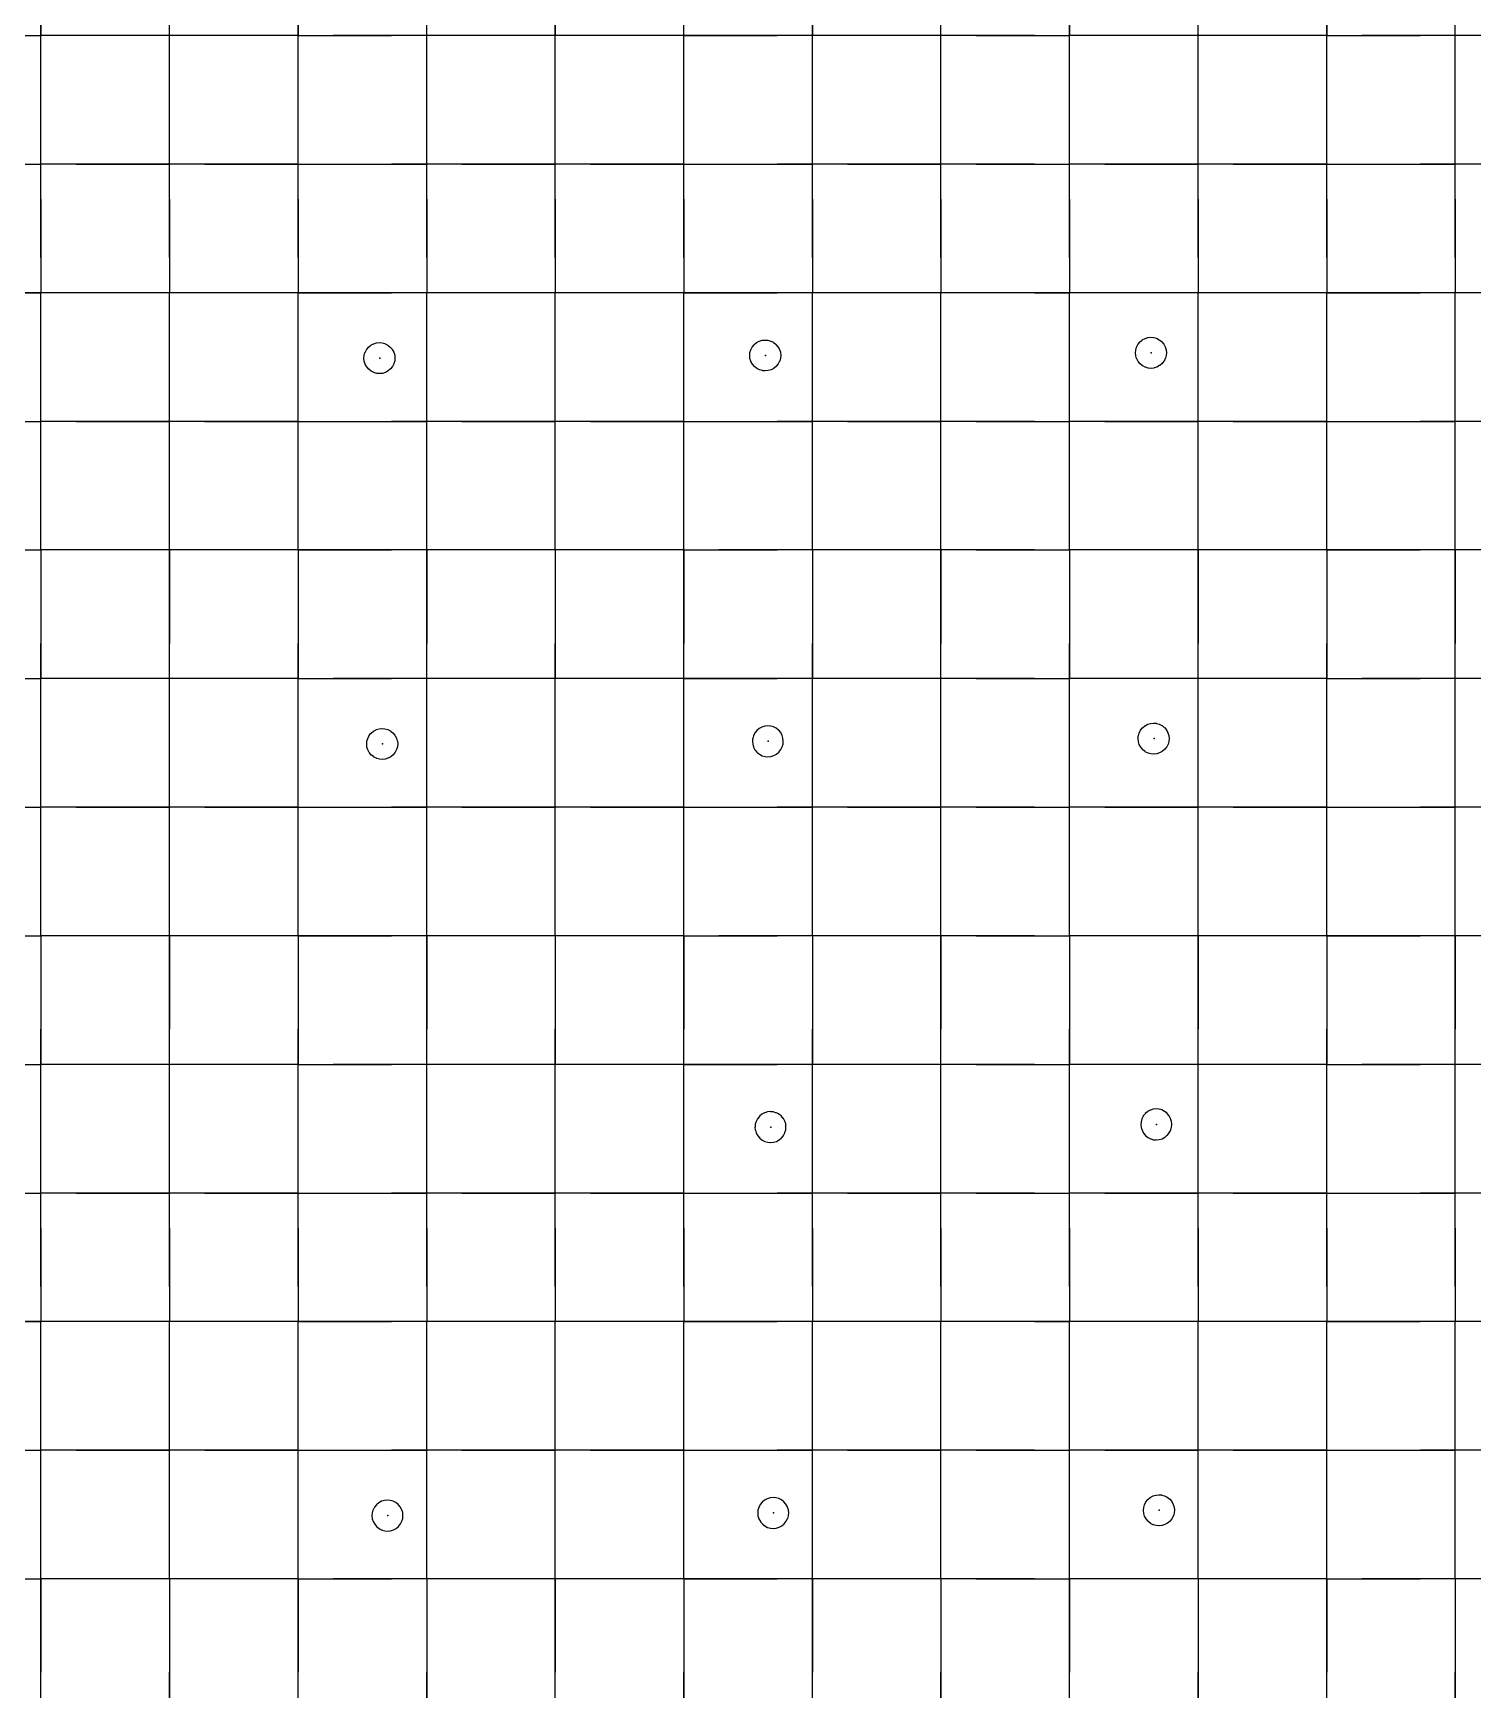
# Model space of a CAD drawing. Header units: metres. Extents: x 0 to 438, y -24 to 612.
# Drawn here: x 98.4 to 199.2, y 262.2 to 378.2 of the extents above; entities that cross this region are included whole.
import ezdxf

# ---------------------------------------------------------------- set-up
doc = ezdxf.new("R2010")
doc.units = ezdxf.units.M
doc.layers.add('LAYER_01_CUT', color=7, linetype='Continuous')
doc.layers.add('LAYER_04_GRID', color=7, linetype='Continuous')

msp = doc.modelspace()

# ---------------------------------------------------------------- linework, layer by layer
at = {"layer": 'LAYER_01_CUT'}
for points in [[(110.46, 378), (108, 378), (108, 384.54), (108, 387), (108, 393.54)], [(128.46, 378), (126, 378), (126, 384.54), (126, 387), (126, 393.54)], [(146.46, 378), (144, 378), (144, 384.54), (144, 387), (144, 393.54)], [(164.46, 378), (162, 378), (162, 384.54), (162, 387), (162, 393.54)], [(182.46, 378), (180, 378), (180, 384.54), (180, 387), (180, 393.54)], [(200.46, 378), (198, 378), (198, 384.54), (198, 387), (198, 393.54)], [(99, 384.54), (99, 378), (99, 380.46)], [(117, 384.54), (117, 378), (117, 380.46)], [(135, 384.54), (135, 378), (135, 380.46)], [(153, 384.54), (153, 378), (153, 380.46)], [(171, 384.54), (171, 378), (171, 380.46)], [(189, 384.54), (189, 378), (189, 380.46)], [(108, 378), (108, 380.46)], [(126, 378), (126, 380.46)], [(144, 378), (144, 380.46)], [(162, 378), (162, 380.46)], [(180, 378), (180, 380.46)], [(198, 378), (198, 380.46)], [(92.46, 378), (99, 378)], [(96.54, 378), (99, 378)], [(101.46, 378), (99, 378)], [(105.54, 378), (99, 378)], [(99, 375.54), (99, 378)], [(99, 371.46), (99, 378)], [(108, 378), (101.46, 378)], [(108, 378), (105.54, 378)], [(114.54, 378), (108, 378)], [(108, 375.54), (108, 378)], [(108, 371.46), (108, 378)], [(117, 378), (110.46, 378)], [(117, 378), (114.54, 378)], [(117, 375.54), (117, 378)], [(117, 371.46), (117, 378)], [(117, 378), (119.46, 378)], [(117, 378), (123.54, 378)], [(126, 378), (119.46, 378)], [(126, 378), (123.54, 378)], [(132.54, 378), (126, 378)], [(126, 375.54), (126, 378)], [(126, 371.46), (126, 378)], [(135, 378), (128.46, 378)], [(135, 378), (132.54, 378)], [(137.46, 378), (135, 378)], [(141.54, 378), (135, 378)], [(135, 375.54), (135, 378)], [(135, 371.46), (135, 378)], [(144, 378), (137.46, 378)], [(144, 378), (141.54, 378)], [(144, 375.54), (144, 378)], [(144, 371.46), (144, 378)], [(144, 378), (150.54, 378)], [(153, 378), (146.46, 378)], [(153, 378), (150.54, 378)], [(155.46, 378), (153, 378)], [(159.54, 378), (153, 378)], [(153, 375.54), (153, 378)], [(153, 371.46), (153, 378)], [(162, 378), (155.46, 378)], [(162, 378), (159.54, 378)], [(168.54, 378), (162, 378)], [(162, 375.54), (162, 378)], [(162, 371.46), (162, 378)], [(164.46, 378), (171, 378)], [(168.54, 378), (171, 378)], [(173.46, 378), (171, 378)], [(177.54, 378), (171, 378)], [(171, 375.54), (171, 378)], [(171, 371.46), (171, 378)], [(180, 378), (173.46, 378)], [(180, 378), (177.54, 378)], [(186.54, 378), (180, 378)], [(180, 375.54), (180, 378)], [(180, 371.46), (180, 378)], [(189, 378), (182.46, 378)], [(189, 378), (186.54, 378)], [(189, 375.54), (189, 378)], [(189, 371.46), (189, 378)], [(189, 378), (191.46, 378)], [(189, 378), (195.54, 378)], [(198, 378), (191.46, 378)], [(198, 378), (195.54, 378)], [(204.54, 378), (198, 378)], [(198, 375.54), (198, 378)], [(198, 371.46), (198, 378)], [(92.46, 369), (99, 369), (99, 375.54)], [(101.46, 369), (108, 369), (108, 375.54)], [(110.46, 369), (117, 369), (117, 375.54)], [(119.46, 369), (126, 369), (126, 375.54)], [(128.46, 369), (135, 369), (135, 375.54)], [(137.46, 369), (144, 369), (144, 375.54)], [(146.46, 369), (153, 369), (153, 375.54)], [(155.46, 369), (162, 369), (162, 375.54)], [(164.46, 369), (171, 369), (171, 375.54)], [(173.46, 369), (180, 369), (180, 375.54)], [(182.46, 369), (189, 369), (189, 375.54)], [(191.46, 369), (198, 369), (198, 375.54)], [(99, 369), (99, 371.46)], [(108, 369), (108, 371.46)], [(117, 369), (117, 371.46)], [(126, 369), (126, 371.46)], [(135, 369), (135, 371.46)], [(144, 369), (144, 371.46)], [(153, 369), (153, 371.46)], [(162, 369), (162, 371.46)], [(171, 369), (171, 371.46)], [(180, 369), (180, 371.46)], [(189, 369), (189, 371.46)], [(198, 369), (198, 371.46)], [(96.54, 369), (99, 369)], [(101.46, 369), (99, 369)], [(105.54, 369), (99, 369)], [(99, 366.54), (99, 369)], [(99, 362.46), (99, 369)], [(108, 369), (105.54, 369)], [(110.46, 369), (108, 369)], [(114.54, 369), (108, 369)], [(108, 366.54), (108, 369)], [(108, 362.46), (108, 369)], [(117, 369), (114.54, 369)], [(117, 366.54), (117, 369)], [(117, 362.46), (117, 369)], [(117, 369), (119.46, 369)], [(117, 369), (123.54, 369)], [(126, 369), (123.54, 369)], [(128.46, 369), (126, 369)], [(132.54, 369), (126, 369)], [(126, 366.54), (126, 369)], [(126, 362.46), (126, 369)], [(135, 369), (132.54, 369)], [(137.46, 369), (135, 369)], [(141.54, 369), (135, 369)], [(135, 366.54), (135, 369)], [(135, 362.46), (135, 369)], [(144, 369), (141.54, 369)], [(144, 366.54), (144, 369)], [(144, 362.46), (144, 369)], [(144, 369), (146.46, 369)], [(144, 369), (150.54, 369)], [(153, 369), (150.54, 369)], [(155.46, 369), (153, 369)], [(159.54, 369), (153, 369)], [(153, 366.54), (153, 369)], [(153, 362.46), (153, 369)], [(162, 369), (159.54, 369)], [(164.46, 369), (162, 369)], [(168.54, 369), (162, 369)], [(162, 366.54), (162, 369)], [(162, 362.46), (162, 369)], [(168.54, 369), (171, 369)], [(173.46, 369), (171, 369)], [(177.54, 369), (171, 369)], [(171, 366.54), (171, 369)], [(171, 362.46), (171, 369)], [(180, 369), (177.54, 369)], [(182.46, 369), (180, 369)], [(186.54, 369), (180, 369)], [(180, 366.54), (180, 369)], [(180, 362.46), (180, 369)], [(189, 369), (186.54, 369)], [(189, 366.54), (189, 369)], [(189, 362.46), (189, 369)], [(189, 369), (191.46, 369)], [(189, 369), (195.54, 369)], [(198, 369), (195.54, 369)], [(200.46, 369), (198, 369)], [(204.54, 369), (198, 369)], [(198, 366.54), (198, 369)], [(198, 362.46), (198, 369)], [(99, 366.54), (99, 360)], [(108, 366.54), (108, 360)], [(117, 366.54), (117, 360)], [(126, 366.54), (126, 360)], [(135, 366.54), (135, 360)], [(144, 366.54), (144, 360)], [(153, 366.54), (153, 360)], [(162, 366.54), (162, 360)], [(171, 366.54), (171, 360)], [(180, 366.54), (180, 360)], [(189, 366.54), (189, 360)], [(198, 366.54), (198, 360)], [(99, 362.46), (99, 360)], [(108, 362.46), (108, 360)], [(117, 362.46), (117, 360)], [(126, 362.46), (126, 360)], [(135, 362.46), (135, 360)], [(144, 362.46), (144, 360)], [(153, 362.46), (153, 360)], [(162, 362.46), (162, 360)], [(171, 362.46), (171, 360)], [(180, 362.46), (180, 360)], [(189, 362.46), (189, 360)], [(198, 362.46), (198, 360)], [(200.46, 360), (198, 360), (191.46, 360), (189, 360), (182.46, 360), (180, 360), (173.46, 360), (171, 360), (164.46, 360), (162, 360), (155.46, 360), (153, 360), (146.46, 360), (144, 360), (137.46, 360), (135, 360), (128.46, 360), (126, 360), (119.46, 360), (117, 360), (110.46, 360), (108, 360), (101.46, 360), (99, 360), (92.46, 360)], [(96.54, 360), (99, 360)], [(105.54, 360), (99, 360)], [(99, 357.54), (99, 360)], [(99, 353.46), (99, 360)], [(108, 360), (105.54, 360)], [(114.54, 360), (108, 360)], [(108, 357.54), (108, 360)], [(108, 353.46), (108, 360)], [(117, 360), (114.54, 360)], [(117, 357.54), (117, 360)], [(117, 353.46), (117, 360)], [(117, 360), (123.54, 360)], [(126, 360), (123.54, 360)], [(132.54, 360), (126, 360)], [(126, 357.54), (126, 360)], [(126, 353.46), (126, 360)], [(135, 360), (132.54, 360)], [(141.54, 360), (135, 360)], [(135, 357.54), (135, 360)], [(135, 353.46), (135, 360)], [(144, 360), (141.54, 360)], [(144, 357.54), (144, 360)], [(144, 353.46), (144, 360)], [(144, 360), (150.54, 360)], [(153, 360), (150.54, 360)], [(159.54, 360), (153, 360)], [(153, 357.54), (153, 360)], [(153, 353.46), (153, 360)], [(162, 360), (159.54, 360)], [(168.54, 360), (162, 360)], [(162, 357.54), (162, 360)], [(162, 353.46), (162, 360)], [(168.54, 360), (171, 360)], [(177.54, 360), (171, 360)], [(171, 357.54), (171, 360)], [(171, 353.46), (171, 360)], [(180, 360), (177.54, 360)], [(186.54, 360), (180, 360)], [(180, 357.54), (180, 360)], [(180, 353.46), (180, 360)], [(189, 360), (186.54, 360)], [(189, 357.54), (189, 360)], [(189, 353.46), (189, 360)], [(189, 360), (195.54, 360)], [(198, 360), (195.54, 360)], [(204.54, 360), (198, 360)], [(198, 357.54), (198, 360)], [(198, 353.46), (198, 360)], [(92.46, 351), (99, 351), (99, 357.54)], [(101.46, 351), (108, 351), (108, 357.54)], [(110.46, 351), (117, 351), (117, 357.54)], [(119.46, 351), (126, 351), (126, 357.54)], [(128.46, 351), (135, 351), (135, 357.54)], [(137.46, 351), (144, 351), (144, 357.54)], [(146.46, 351), (153, 351), (153, 357.54)], [(155.46, 351), (162, 351), (162, 357.54)], [(164.46, 351), (171, 351), (171, 357.54)], [(173.46, 351), (180, 351), (180, 357.54)], [(182.46, 351), (189, 351), (189, 357.54)], [(191.46, 351), (198, 351), (198, 357.54)], [(123.08, 356.44), (123.09, 356.43), (123.28, 356.34), (123.28, 356.33), (123.45, 356.2), (123.45, 356.2), (123.59, 356.04), (123.59, 356.03), (123.69, 355.84), (123.7, 355.83), (123.76, 355.64), (123.76, 355.63), (123.78, 355.43), (123.78, 355.42), (123.76, 355.24), (123.76, 355.23), (123.71, 355.04), (123.7, 355.03), (123.61, 354.84), (123.61, 354.84), (123.47, 354.67), (123.47, 354.67), (123.31, 354.53), (123.3, 354.53), (123.11, 354.43), (123.11, 354.42), (122.91, 354.36), (122.9, 354.36), (122.7, 354.34), (122.7, 354.34), (122.51, 354.36), (122.5, 354.36), (122.31, 354.41), (122.3, 354.42), (122.12, 354.51), (122.11, 354.51), (121.94, 354.65), (121.94, 354.65), (121.8, 354.81), (121.8, 354.82), (121.7, 355.01), (121.69, 355.01), (121.63, 355.21), (121.63, 355.22), (121.61, 355.42), (121.61, 355.42), (121.63, 355.61), (121.63, 355.62), (121.68, 355.81), (121.69, 355.82), (121.78, 356), (121.79, 356.01), (121.92, 356.18), (121.92, 356.18), (122.08, 356.32), (122.09, 356.32), (122.28, 356.42), (122.29, 356.43), (122.48, 356.49), (122.49, 356.49), (122.69, 356.51), (122.7, 356.51), (122.88, 356.49), (122.89, 356.49), (123.08, 356.44)], [(149.89, 356.68), (150.08, 356.62), (150.09, 356.62), (150.27, 356.53), (150.28, 356.52), (150.45, 356.39), (150.45, 356.38), (150.59, 356.22), (150.59, 356.21), (150.69, 356.03), (150.7, 356.02), (150.76, 355.83), (150.76, 355.82), (150.78, 355.62), (150.78, 355.61), (150.76, 355.42), (150.76, 355.42), (150.71, 355.22), (150.7, 355.22), (150.61, 355.03), (150.61, 355.02), (150.47, 354.86), (150.47, 354.85), (150.31, 354.72), (150.3, 354.71), (150.11, 354.61), (150.11, 354.61), (149.91, 354.55), (149.9, 354.55), (149.7, 354.53), (149.7, 354.53), (149.51, 354.54), (149.5, 354.55), (149.31, 354.6), (149.3, 354.6), (149.12, 354.7), (149.11, 354.7), (148.94, 354.83), (148.94, 354.84), (148.8, 355), (148.8, 355.01), (148.7, 355.19), (148.69, 355.2), (148.63, 355.4), (148.63, 355.4), (148.61, 355.6), (148.61, 355.61), (148.63, 355.8), (148.63, 355.81), (148.68, 356), (148.69, 356.01), (148.78, 356.19), (148.79, 356.2), (148.92, 356.36), (148.92, 356.37), (149.08, 356.51), (149.09, 356.51), (149.28, 356.61), (149.29, 356.61), (149.48, 356.67), (149.49, 356.67), (149.69, 356.69), (149.7, 356.69), (149.88, 356.68), (149.89, 356.68)], [(175.7, 355.38), (175.69, 355.39), (175.63, 355.58), (175.63, 355.59), (175.61, 355.79), (175.61, 355.8), (175.63, 355.98), (175.63, 355.99), (175.68, 356.18), (175.69, 356.19), (175.78, 356.38), (175.78, 356.38), (175.92, 356.55), (175.92, 356.56), (176.08, 356.69), (176.09, 356.7), (176.28, 356.8), (176.28, 356.8), (176.48, 356.86), (176.49, 356.86), (176.69, 356.88), (176.69, 356.88), (176.88, 356.86), (176.89, 356.86), (177.08, 356.81), (177.09, 356.81), (177.27, 356.71), (177.28, 356.71), (177.45, 356.58), (177.45, 356.57), (177.59, 356.41), (177.59, 356.4), (177.69, 356.22), (177.7, 356.21), (177.76, 356.01), (177.76, 356), (177.78, 355.8), (177.78, 355.8), (177.76, 355.61), (177.76, 355.6), (177.71, 355.41), (177.7, 355.4), (177.61, 355.22), (177.6, 355.21), (177.47, 355.04), (177.47, 355.04), (177.31, 354.9), (177.3, 354.9), (177.11, 354.8), (177.11, 354.8), (176.91, 354.74), (176.9, 354.73), (176.7, 354.71), (176.69, 354.71), (176.51, 354.73), (176.5, 354.73), (176.31, 354.79), (176.3, 354.79), (176.12, 354.88), (176.11, 354.89), (175.94, 355.02), (175.94, 355.02), (175.8, 355.19), (175.8, 355.19), (175.7, 355.38)], [(99, 351), (99, 353.46)], [(108, 351), (108, 353.46)], [(117, 351), (117, 353.46)], [(126, 351), (126, 353.46)], [(135, 351), (135, 353.46)], [(144, 351), (144, 353.46)], [(153, 351), (153, 353.46)], [(162, 351), (162, 353.46)], [(171, 351), (171, 353.46)], [(180, 351), (180, 353.46)], [(189, 351), (189, 353.46)], [(198, 351), (198, 353.46)], [(96.54, 351), (99, 351)], [(101.46, 351), (99, 351)], [(105.54, 351), (99, 351)], [(99, 348.54), (99, 351)], [(99, 344.46), (99, 351)], [(108, 351), (105.54, 351)], [(110.46, 351), (108, 351)], [(114.54, 351), (108, 351)], [(108, 348.54), (108, 351)], [(108, 344.46), (108, 351)], [(117, 351), (114.54, 351)], [(117, 348.54), (117, 351)], [(117, 344.46), (117, 351)], [(117, 351), (119.46, 351)], [(117, 351), (123.54, 351)], [(126, 351), (123.54, 351)], [(128.46, 351), (126, 351)], [(132.54, 351), (126, 351)], [(126, 348.54), (126, 351)], [(126, 344.46), (126, 351)], [(135, 351), (132.54, 351)], [(137.46, 351), (135, 351)], [(141.54, 351), (135, 351)], [(135, 348.54), (135, 351)], [(135, 344.46), (135, 351)], [(144, 351), (141.54, 351)], [(144, 348.54), (144, 351)], [(144, 344.46), (144, 351)], [(144, 351), (146.46, 351)], [(144, 351), (150.54, 351)], [(153, 351), (150.54, 351)], [(155.46, 351), (153, 351)], [(159.54, 351), (153, 351)], [(153, 348.54), (153, 351)], [(153, 344.46), (153, 351)], [(162, 351), (159.54, 351)], [(164.46, 351), (162, 351)], [(168.54, 351), (162, 351)], [(162, 348.54), (162, 351)], [(162, 344.46), (162, 351)], [(168.54, 351), (171, 351)], [(173.46, 351), (171, 351)], [(177.54, 351), (171, 351)], [(171, 348.54), (171, 351)], [(171, 344.46), (171, 351)], [(180, 351), (177.54, 351)], [(182.46, 351), (180, 351)], [(186.54, 351), (180, 351)], [(180, 348.54), (180, 351)], [(180, 344.46), (180, 351)], [(189, 351), (186.54, 351)], [(189, 348.54), (189, 351)], [(189, 344.46), (189, 351)], [(189, 351), (191.46, 351)], [(189, 351), (195.54, 351)], [(198, 351), (195.54, 351)], [(200.46, 351), (198, 351)], [(204.54, 351), (198, 351)], [(198, 348.54), (198, 351)], [(198, 344.46), (198, 351)], [(101.46, 342), (99, 342), (99, 348.54)], [(110.46, 333), (108, 333), (108, 339.54), (108, 342), (108, 348.54)], [(119.46, 342), (117, 342), (117, 348.54)], [(128.46, 333), (126, 333), (126, 339.54), (126, 342), (126, 348.54)], [(137.46, 342), (135, 342), (135, 348.54)], [(146.46, 333), (144, 333), (144, 339.54), (144, 342), (144, 348.54)], [(155.46, 342), (153, 342), (153, 348.54)], [(164.46, 333), (162, 333), (162, 339.54), (162, 342), (162, 348.54)], [(173.46, 342), (171, 342), (171, 348.54)], [(182.46, 333), (180, 333), (180, 339.54), (180, 342), (180, 348.54)], [(191.46, 342), (189, 342), (189, 348.54)], [(200.46, 333), (198, 333), (198, 339.54), (198, 342), (198, 348.54)], [(99, 342), (99, 344.46)], [(108, 342), (108, 344.46)], [(117, 342), (117, 344.46)], [(126, 342), (126, 344.46)], [(135, 342), (135, 344.46)], [(144, 342), (144, 344.46)], [(153, 342), (153, 344.46)], [(162, 342), (162, 344.46)], [(171, 342), (171, 344.46)], [(180, 342), (180, 344.46)], [(189, 342), (189, 344.46)], [(198, 342), (198, 344.46)], [(92.46, 342), (99, 342)], [(96.54, 342), (99, 342)], [(105.54, 342), (99, 342)], [(99, 342), (99, 339.54)], [(99, 342), (99, 335.46)], [(108, 342), (101.46, 342)], [(108, 342), (105.54, 342)], [(110.46, 342), (108, 342)], [(114.54, 342), (108, 342)], [(108, 342), (108, 335.46)], [(117, 342), (110.46, 342)], [(117, 342), (114.54, 342)], [(117, 342), (117, 339.54)], [(117, 342), (117, 335.46)], [(117, 342), (123.54, 342)], [(126, 342), (119.46, 342)], [(126, 342), (123.54, 342)], [(128.46, 342), (126, 342)], [(132.54, 342), (126, 342)], [(126, 342), (126, 335.46)], [(135, 342), (128.46, 342)], [(135, 342), (132.54, 342)], [(141.54, 342), (135, 342)], [(135, 342), (135, 339.54)], [(135, 342), (135, 335.46)], [(144, 342), (137.46, 342)], [(144, 342), (141.54, 342)], [(144, 342), (144, 335.46)], [(144, 342), (146.46, 342)], [(144, 342), (150.54, 342)], [(153, 342), (146.46, 342)], [(153, 342), (150.54, 342)], [(159.54, 342), (153, 342)], [(153, 342), (153, 339.54)], [(153, 342), (153, 335.46)], [(162, 342), (155.46, 342)], [(162, 342), (159.54, 342)], [(164.46, 342), (162, 342)], [(168.54, 342), (162, 342)], [(162, 342), (162, 335.46)], [(164.46, 342), (171, 342)], [(168.54, 342), (171, 342)], [(177.54, 342), (171, 342)], [(171, 342), (171, 339.54)], [(171, 342), (171, 335.46)], [(180, 342), (173.46, 342)], [(180, 342), (177.54, 342)], [(182.46, 342), (180, 342)], [(186.54, 342), (180, 342)], [(180, 342), (180, 335.46)], [(189, 342), (182.46, 342)], [(189, 342), (186.54, 342)], [(189, 342), (189, 339.54)], [(189, 342), (189, 335.46)], [(189, 342), (195.54, 342)], [(198, 342), (191.46, 342)], [(198, 342), (195.54, 342)], [(200.46, 342), (198, 342)], [(204.54, 342), (198, 342)], [(198, 342), (198, 335.46)], [(99, 339.54), (99, 333), (99, 335.46)], [(117, 339.54), (117, 333), (117, 335.46)], [(135, 339.54), (135, 333), (135, 335.46)], [(153, 339.54), (153, 333), (153, 335.46)], [(171, 339.54), (171, 333), (171, 335.46)], [(189, 339.54), (189, 333), (189, 335.46)], [(108, 333), (108, 335.46)], [(126, 333), (126, 335.46)], [(144, 333), (144, 335.46)], [(162, 333), (162, 335.46)], [(180, 333), (180, 335.46)], [(198, 333), (198, 335.46)], [(92.46, 333), (99, 333)], [(96.54, 333), (99, 333)], [(101.46, 333), (99, 333)], [(105.54, 333), (99, 333)], [(99, 330.54), (99, 333)], [(99, 326.46), (99, 333)], [(108, 333), (101.46, 333)], [(108, 333), (105.54, 333)], [(114.54, 333), (108, 333)], [(108, 330.54), (108, 333)], [(108, 326.46), (108, 333)], [(117, 333), (110.46, 333)], [(117, 333), (114.54, 333)], [(117, 330.54), (117, 333)], [(117, 326.46), (117, 333)], [(117, 333), (119.46, 333)], [(117, 333), (123.54, 333)], [(126, 333), (119.46, 333)], [(126, 333), (123.54, 333)], [(132.54, 333), (126, 333)], [(126, 330.54), (126, 333)], [(126, 326.46), (126, 333)], [(135, 333), (128.46, 333)], [(135, 333), (132.54, 333)], [(137.46, 333), (135, 333)], [(141.54, 333), (135, 333)], [(135, 330.54), (135, 333)], [(135, 326.46), (135, 333)], [(144, 333), (137.46, 333)], [(144, 333), (141.54, 333)], [(144, 330.54), (144, 333)], [(144, 326.46), (144, 333)], [(144, 333), (150.54, 333)], [(153, 333), (146.46, 333)], [(153, 333), (150.54, 333)], [(155.46, 333), (153, 333)], [(159.54, 333), (153, 333)], [(153, 330.54), (153, 333)], [(153, 326.46), (153, 333)], [(162, 333), (155.46, 333)], [(162, 333), (159.54, 333)], [(168.54, 333), (162, 333)], [(162, 330.54), (162, 333)], [(162, 326.46), (162, 333)], [(164.46, 333), (171, 333)], [(168.54, 333), (171, 333)], [(173.46, 333), (171, 333)], [(177.54, 333), (171, 333)], [(171, 330.54), (171, 333)], [(171, 326.46), (171, 333)], [(180, 333), (173.46, 333)], [(180, 333), (177.54, 333)], [(186.54, 333), (180, 333)], [(180, 330.54), (180, 333)], [(180, 326.46), (180, 333)], [(189, 333), (182.46, 333)], [(189, 333), (186.54, 333)], [(189, 330.54), (189, 333)], [(189, 326.46), (189, 333)], [(189, 333), (191.46, 333)], [(189, 333), (195.54, 333)], [(198, 333), (191.46, 333)], [(198, 333), (195.54, 333)], [(204.54, 333), (198, 333)], [(198, 330.54), (198, 333)], [(198, 326.46), (198, 333)], [(92.46, 324), (99, 324), (99, 330.54)], [(101.46, 324), (108, 324), (108, 330.54)], [(110.46, 324), (117, 324), (117, 330.54)], [(119.46, 324), (126, 324), (126, 330.54)], [(128.46, 324), (135, 324), (135, 330.54)], [(137.46, 324), (144, 324), (144, 330.54)], [(146.46, 324), (153, 324), (153, 330.54)], [(155.46, 324), (162, 324), (162, 330.54)], [(164.46, 324), (171, 324), (171, 330.54)], [(173.46, 324), (180, 324), (180, 330.54)], [(182.46, 324), (189, 324), (189, 330.54)], [(191.46, 324), (198, 324), (198, 330.54)], [(122.87, 329.51), (122.88, 329.51), (123.07, 329.49), (123.08, 329.49), (123.27, 329.44), (123.28, 329.43), (123.46, 329.34), (123.47, 329.33), (123.64, 329.2), (123.64, 329.2), (123.78, 329.04), (123.78, 329.03), (123.88, 328.84), (123.88, 328.84), (123.94, 328.64), (123.95, 328.63), (123.97, 328.43), (123.97, 328.42), (123.95, 328.24), (123.95, 328.23), (123.89, 328.04), (123.89, 328.03), (123.8, 327.85), (123.79, 327.84), (123.66, 327.67), (123.66, 327.67), (123.49, 327.53), (123.49, 327.53), (123.3, 327.43), (123.29, 327.42), (123.1, 327.36), (123.09, 327.36), (122.89, 327.34), (122.88, 327.34), (122.7, 327.36), (122.69, 327.36), (122.5, 327.41), (122.49, 327.42), (122.3, 327.51), (122.3, 327.52), (122.13, 327.65), (122.12, 327.65), (121.99, 327.81), (121.98, 327.82), (121.88, 328.01), (121.88, 328.01), (121.82, 328.21), (121.82, 328.22), (121.8, 328.42), (121.8, 328.43), (121.82, 328.61), (121.82, 328.62), (121.87, 328.81), (121.87, 328.82), (121.97, 329), (121.97, 329.01), (122.1, 329.18), (122.11, 329.18), (122.27, 329.32), (122.28, 329.32), (122.46, 329.42), (122.47, 329.43), (122.67, 329.49), (122.68, 329.49), (122.87, 329.51)], [(148.97, 329.2), (148.97, 329.19), (148.87, 329.01), (148.87, 329), (148.82, 328.81), (148.81, 328.8), (148.8, 328.61), (148.8, 328.6), (148.82, 328.41), (148.82, 328.4), (148.88, 328.2), (148.88, 328.19), (148.98, 328.01), (148.99, 328), (149.12, 327.84), (149.13, 327.83), (149.29, 327.7), (149.3, 327.7), (149.49, 327.6), (149.49, 327.6), (149.69, 327.55), (149.69, 327.54), (149.88, 327.53), (149.89, 327.53), (150.09, 327.55), (150.1, 327.55), (150.29, 327.61), (150.3, 327.61), (150.48, 327.71), (150.49, 327.72), (150.65, 327.85), (150.66, 327.86), (150.79, 328.03), (150.8, 328.03), (150.89, 328.22), (150.89, 328.22), (150.95, 328.42), (150.95, 328.42), (150.96, 328.61), (150.96, 328.62), (150.94, 328.82), (150.94, 328.83), (150.88, 329.02), (150.88, 329.03), (150.78, 329.21), (150.78, 329.22), (150.64, 329.38), (150.63, 329.39), (150.47, 329.52), (150.46, 329.53), (150.28, 329.62), (150.27, 329.62), (150.08, 329.68), (150.07, 329.68), (149.88, 329.69), (149.87, 329.69), (149.68, 329.67), (149.67, 329.67), (149.47, 329.61), (149.46, 329.61), (149.28, 329.51), (149.27, 329.51), (149.11, 329.37), (149.1, 329.36), (148.97, 329.2)], [(176.13, 328.02), (176.12, 328.03), (175.99, 328.19), (175.98, 328.19), (175.88, 328.38), (175.88, 328.39), (175.82, 328.58), (175.82, 328.59), (175.8, 328.79), (175.8, 328.8), (175.81, 328.99), (175.82, 328.99), (175.87, 329.18), (175.87, 329.19), (175.97, 329.38), (175.97, 329.38), (176.1, 329.55), (176.11, 329.56), (176.27, 329.69), (176.28, 329.7), (176.46, 329.8), (176.47, 329.8), (176.67, 329.86), (176.67, 329.86), (176.87, 329.88), (176.88, 329.88), (177.07, 329.87), (177.08, 329.86), (177.27, 329.81), (177.28, 329.81), (177.46, 329.71), (177.47, 329.71), (177.63, 329.58), (177.64, 329.57), (177.78, 329.41), (177.78, 329.4), (177.88, 329.22), (177.88, 329.21), (177.94, 329.01), (177.94, 329), (177.96, 328.81), (177.96, 328.8), (177.95, 328.61), (177.95, 328.6), (177.89, 328.41), (177.89, 328.4), (177.8, 328.22), (177.79, 328.21), (177.66, 328.05), (177.65, 328.04), (177.49, 327.9), (177.48, 327.9), (177.3, 327.8), (177.29, 327.8), (177.1, 327.74), (177.09, 327.74), (176.89, 327.71), (176.88, 327.72), (176.69, 327.73), (176.69, 327.73), (176.49, 327.79), (176.49, 327.79), (176.3, 327.88), (176.29, 327.89), (176.13, 328.02)], [(99, 324), (99, 326.46)], [(108, 324), (108, 326.46)], [(117, 324), (117, 326.46)], [(126, 324), (126, 326.46)], [(135, 324), (135, 326.46)], [(144, 324), (144, 326.46)], [(153, 324), (153, 326.46)], [(162, 324), (162, 326.46)], [(171, 324), (171, 326.46)], [(180, 324), (180, 326.46)], [(189, 324), (189, 326.46)], [(198, 324), (198, 326.46)], [(96.54, 324), (99, 324)], [(101.46, 324), (99, 324)], [(105.54, 324), (99, 324)], [(99, 321.54), (99, 324)], [(99, 317.46), (99, 324)], [(108, 324), (105.54, 324)], [(110.46, 324), (108, 324)], [(114.54, 324), (108, 324)], [(108, 321.54), (108, 324)], [(108, 317.46), (108, 324)], [(117, 324), (114.54, 324)], [(117, 321.54), (117, 324)], [(117, 317.46), (117, 324)], [(117, 324), (119.46, 324)], [(117, 324), (123.54, 324)], [(126, 324), (123.54, 324)], [(128.46, 324), (126, 324)], [(132.54, 324), (126, 324)], [(126, 321.54), (126, 324)], [(126, 317.46), (126, 324)], [(135, 324), (132.54, 324)], [(137.46, 324), (135, 324)], [(141.54, 324), (135, 324)], [(135, 321.54), (135, 324)], [(135, 317.46), (135, 324)], [(144, 324), (141.54, 324)], [(144, 321.54), (144, 324)], [(144, 317.46), (144, 324)], [(144, 324), (146.46, 324)], [(144, 324), (150.54, 324)], [(153, 324), (150.54, 324)], [(155.46, 324), (153, 324)], [(159.54, 324), (153, 324)], [(153, 321.54), (153, 324)], [(153, 317.46), (153, 324)], [(162, 324), (159.54, 324)], [(164.46, 324), (162, 324)], [(168.54, 324), (162, 324)], [(162, 321.54), (162, 324)], [(162, 317.46), (162, 324)], [(168.54, 324), (171, 324)], [(173.46, 324), (171, 324)], [(177.54, 324), (171, 324)], [(171, 321.54), (171, 324)], [(171, 317.46), (171, 324)], [(180, 324), (177.54, 324)], [(182.46, 324), (180, 324)], [(186.54, 324), (180, 324)], [(180, 321.54), (180, 324)], [(180, 317.46), (180, 324)], [(189, 324), (186.54, 324)], [(189, 321.54), (189, 324)], [(189, 317.46), (189, 324)], [(189, 324), (191.46, 324)], [(189, 324), (195.54, 324)], [(198, 324), (195.54, 324)], [(200.46, 324), (198, 324)], [(204.54, 324), (198, 324)], [(198, 321.54), (198, 324)], [(198, 317.46), (198, 324)], [(101.46, 315), (99, 315), (99, 321.54)], [(110.46, 306), (108, 306), (108, 312.54), (108, 315), (108, 321.54)], [(119.46, 315), (117, 315), (117, 321.54)], [(128.46, 306), (126, 306), (126, 312.54), (126, 315), (126, 321.54)], [(137.46, 315), (135, 315), (135, 321.54)], [(146.46, 306), (144, 306), (144, 312.54), (144, 315), (144, 321.54)], [(155.46, 315), (153, 315), (153, 321.54)], [(164.46, 306), (162, 306), (162, 312.54), (162, 315), (162, 321.54)], [(173.46, 315), (171, 315), (171, 321.54)], [(182.46, 306), (180, 306), (180, 312.54), (180, 315), (180, 321.54)], [(191.46, 315), (189, 315), (189, 321.54)], [(200.46, 306), (198, 306), (198, 312.54), (198, 315), (198, 321.54)], [(99, 315), (99, 317.46)], [(108, 315), (108, 317.46)], [(117, 315), (117, 317.46)], [(126, 315), (126, 317.46)], [(135, 315), (135, 317.46)], [(144, 315), (144, 317.46)], [(153, 315), (153, 317.46)], [(162, 315), (162, 317.46)], [(171, 315), (171, 317.46)], [(180, 315), (180, 317.46)], [(189, 315), (189, 317.46)], [(198, 315), (198, 317.46)], [(92.46, 315), (99, 315)], [(96.54, 315), (99, 315)], [(105.54, 315), (99, 315)], [(99, 315), (99, 312.54)], [(99, 315), (99, 308.46)], [(108, 315), (101.46, 315)], [(108, 315), (105.54, 315)], [(110.46, 315), (108, 315)], [(114.54, 315), (108, 315)], [(108, 315), (108, 308.46)], [(117, 315), (110.46, 315)], [(117, 315), (114.54, 315)], [(117, 315), (117, 312.54)], [(117, 315), (117, 308.46)], [(117, 315), (123.54, 315)], [(126, 315), (119.46, 315)], [(126, 315), (123.54, 315)], [(128.46, 315), (126, 315)], [(132.54, 315), (126, 315)], [(126, 315), (126, 308.46)], [(135, 315), (128.46, 315)], [(135, 315), (132.54, 315)], [(141.54, 315), (135, 315)], [(135, 315), (135, 312.54)], [(135, 315), (135, 308.46)], [(144, 315), (137.46, 315)], [(144, 315), (141.54, 315)], [(144, 315), (144, 308.46)], [(144, 315), (146.46, 315)], [(144, 315), (150.54, 315)], [(153, 315), (146.46, 315)], [(153, 315), (150.54, 315)], [(159.54, 315), (153, 315)], [(153, 315), (153, 312.54)], [(153, 315), (153, 308.46)], [(162, 315), (155.46, 315)], [(162, 315), (159.54, 315)], [(164.46, 315), (162, 315)], [(168.54, 315), (162, 315)], [(162, 315), (162, 308.46)], [(164.46, 315), (171, 315)], [(168.54, 315), (171, 315)], [(177.54, 315), (171, 315)], [(171, 315), (171, 312.54)], [(171, 315), (171, 308.46)], [(180, 315), (173.46, 315)], [(180, 315), (177.54, 315)], [(182.46, 315), (180, 315)], [(186.54, 315), (180, 315)], [(180, 315), (180, 308.46)], [(189, 315), (182.46, 315)], [(189, 315), (186.54, 315)], [(189, 315), (189, 312.54)], [(189, 315), (189, 308.46)], [(189, 315), (195.54, 315)], [(198, 315), (191.46, 315)], [(198, 315), (195.54, 315)], [(200.46, 315), (198, 315)], [(204.54, 315), (198, 315)], [(198, 315), (198, 308.46)], [(99, 312.54), (99, 306), (99, 308.46)], [(117, 312.54), (117, 306), (117, 308.46)], [(135, 312.54), (135, 306), (135, 308.46)], [(153, 312.54), (153, 306), (153, 308.46)], [(171, 312.54), (171, 306), (171, 308.46)], [(189, 312.54), (189, 306), (189, 308.46)], [(108, 306), (108, 308.46)], [(126, 306), (126, 308.46)], [(144, 306), (144, 308.46)], [(162, 306), (162, 308.46)], [(180, 306), (180, 308.46)], [(198, 306), (198, 308.46)], [(92.46, 306), (99, 306)], [(96.54, 306), (99, 306)], [(101.46, 306), (99, 306)], [(105.54, 306), (99, 306)], [(99, 303.54), (99, 306)], [(99, 299.46), (99, 306)], [(108, 306), (101.46, 306)], [(108, 306), (105.54, 306)], [(114.54, 306), (108, 306)], [(108, 303.54), (108, 306)], [(108, 299.46), (108, 306)], [(117, 306), (110.46, 306)], [(117, 306), (114.54, 306)], [(117, 303.54), (117, 306)], [(117, 299.46), (117, 306)], [(117, 306), (119.46, 306)], [(117, 306), (123.54, 306)], [(126, 306), (119.46, 306)], [(126, 306), (123.54, 306)], [(132.54, 306), (126, 306)], [(126, 303.54), (126, 306)], [(126, 299.46), (126, 306)], [(135, 306), (128.46, 306)], [(135, 306), (132.54, 306)], [(137.46, 306), (135, 306)], [(141.54, 306), (135, 306)], [(135, 303.54), (135, 306)], [(135, 299.46), (135, 306)], [(144, 306), (137.46, 306)], [(144, 306), (141.54, 306)], [(144, 303.54), (144, 306)], [(144, 299.46), (144, 306)], [(144, 306), (150.54, 306)], [(153, 306), (146.46, 306)], [(153, 306), (150.54, 306)], [(155.46, 306), (153, 306)], [(159.54, 306), (153, 306)], [(153, 303.54), (153, 306)], [(153, 299.46), (153, 306)], [(162, 306), (155.46, 306)], [(162, 306), (159.54, 306)], [(168.54, 306), (162, 306)], [(162, 303.54), (162, 306)], [(162, 299.46), (162, 306)], [(164.46, 306), (171, 306)], [(168.54, 306), (171, 306)], [(173.46, 306), (171, 306)], [(177.54, 306), (171, 306)], [(171, 303.54), (171, 306)], [(171, 299.46), (171, 306)], [(180, 306), (173.46, 306)], [(180, 306), (177.54, 306)], [(186.54, 306), (180, 306)], [(180, 303.54), (180, 306)], [(180, 299.46), (180, 306)], [(189, 306), (182.46, 306)], [(189, 306), (186.54, 306)], [(189, 303.54), (189, 306)], [(189, 299.46), (189, 306)], [(189, 306), (191.46, 306)], [(189, 306), (195.54, 306)], [(198, 306), (191.46, 306)], [(198, 306), (195.54, 306)], [(204.54, 306), (198, 306)], [(198, 303.54), (198, 306)], [(198, 299.46), (198, 306)], [(92.46, 297), (99, 297), (99, 303.54)], [(101.46, 297), (108, 297), (108, 303.54)], [(110.46, 297), (117, 297), (117, 303.54)], [(119.46, 297), (126, 297), (126, 303.54)], [(128.46, 297), (135, 297), (135, 303.54)], [(137.46, 297), (144, 297), (144, 303.54)], [(146.46, 297), (153, 297), (153, 303.54)], [(149.31, 300.84), (149.32, 300.83), (149.48, 300.7), (149.49, 300.7), (149.67, 300.6), (149.68, 300.6), (149.87, 300.55), (149.88, 300.55), (150.07, 300.53), (150.08, 300.53), (150.27, 300.55), (150.28, 300.55), (150.48, 300.61), (150.49, 300.61), (150.67, 300.71), (150.68, 300.72), (150.84, 300.85), (150.85, 300.86), (150.98, 301.03), (150.98, 301.03), (151.08, 301.22), (151.08, 301.23), (151.13, 301.42), (151.13, 301.42), (151.15, 301.61), (151.15, 301.62), (151.13, 301.82), (151.13, 301.83), (151.07, 302.02), (151.07, 302.03), (150.97, 302.22), (150.96, 302.22), (150.83, 302.38), (150.82, 302.39), (150.65, 302.52), (150.65, 302.53), (150.46, 302.62), (150.45, 302.62), (150.26, 302.68), (150.25, 302.68), (150.07, 302.69), (150.06, 302.7), (149.86, 302.67), (149.85, 302.67), (149.66, 302.61), (149.65, 302.61), (149.46, 302.51), (149.46, 302.51), (149.3, 302.37), (149.29, 302.36), (149.16, 302.2), (149.15, 302.19), (149.06, 302.01), (149.06, 302), (149, 301.81), (149, 301.8), (148.99, 301.61), (148.98, 301.6), (149, 301.41), (149.01, 301.4), (149.07, 301.2), (149.07, 301.19), (149.17, 301.01), (149.17, 301), (149.31, 300.84)], [(155.46, 297), (162, 297), (162, 303.54)], [(164.46, 297), (171, 297), (171, 303.54)], [(173.46, 297), (180, 297), (180, 303.54)], [(178.15, 301.81), (178.13, 302), (178.13, 302.01), (178.07, 302.21), (178.07, 302.22), (177.97, 302.4), (177.96, 302.41), (177.83, 302.57), (177.82, 302.58), (177.65, 302.71), (177.65, 302.71), (177.46, 302.81), (177.45, 302.81), (177.26, 302.86), (177.25, 302.87), (177.07, 302.88), (177.06, 302.88), (176.86, 302.86), (176.85, 302.86), (176.66, 302.8), (176.65, 302.8), (176.46, 302.7), (176.46, 302.69), (176.29, 302.56), (176.29, 302.55), (176.16, 302.39), (176.15, 302.38), (176.06, 302.19), (176.06, 302.19), (176, 301.99), (176, 301.99), (175.98, 301.8), (175.98, 301.79), (176, 301.59), (176.01, 301.58), (176.07, 301.39), (176.07, 301.38), (176.17, 301.2), (176.17, 301.19), (176.31, 301.03), (176.31, 301.02), (176.48, 300.89), (176.49, 300.88), (176.67, 300.79), (176.68, 300.79), (176.87, 300.73), (176.88, 300.73), (177.07, 300.72), (177.07, 300.72), (177.27, 300.74), (177.28, 300.74), (177.48, 300.8), (177.49, 300.8), (177.67, 300.9), (177.68, 300.9), (177.84, 301.04), (177.85, 301.05), (177.98, 301.21), (177.98, 301.22), (178.08, 301.4), (178.08, 301.41), (178.13, 301.6), (178.13, 301.61), (178.15, 301.8), (178.15, 301.81)], [(182.46, 297), (189, 297), (189, 303.54)], [(191.46, 297), (198, 297), (198, 303.54)], [(99, 297), (99, 299.46)], [(108, 297), (108, 299.46)], [(117, 297), (117, 299.46)], [(126, 297), (126, 299.46)], [(135, 297), (135, 299.46)], [(144, 297), (144, 299.46)], [(153, 297), (153, 299.46)], [(162, 297), (162, 299.46)], [(171, 297), (171, 299.46)], [(180, 297), (180, 299.46)], [(189, 297), (189, 299.46)], [(198, 297), (198, 299.46)], [(96.54, 297), (99, 297)], [(101.46, 297), (99, 297)], [(105.54, 297), (99, 297)], [(99, 294.54), (99, 297)], [(99, 290.46), (99, 297)], [(108, 297), (105.54, 297)], [(110.46, 297), (108, 297)], [(114.54, 297), (108, 297)], [(108, 294.54), (108, 297)], [(108, 290.46), (108, 297)], [(117, 297), (114.54, 297)], [(117, 294.54), (117, 297)], [(117, 290.46), (117, 297)], [(117, 297), (119.46, 297)], [(117, 297), (123.54, 297)], [(126, 297), (123.54, 297)], [(128.46, 297), (126, 297)], [(132.54, 297), (126, 297)], [(126, 294.54), (126, 297)], [(126, 290.46), (126, 297)], [(135, 297), (132.54, 297)], [(137.46, 297), (135, 297)], [(141.54, 297), (135, 297)], [(135, 294.54), (135, 297)], [(135, 290.46), (135, 297)], [(144, 297), (141.54, 297)], [(144, 294.54), (144, 297)], [(144, 290.46), (144, 297)], [(144, 297), (146.46, 297)], [(144, 297), (150.54, 297)], [(153, 297), (150.54, 297)], [(155.46, 297), (153, 297)], [(159.54, 297), (153, 297)], [(153, 294.54), (153, 297)], [(153, 290.46), (153, 297)], [(162, 297), (159.54, 297)], [(164.46, 297), (162, 297)], [(168.54, 297), (162, 297)], [(162, 294.54), (162, 297)], [(162, 290.46), (162, 297)], [(168.54, 297), (171, 297)], [(173.46, 297), (171, 297)], [(177.54, 297), (171, 297)], [(171, 294.54), (171, 297)], [(171, 290.46), (171, 297)], [(180, 297), (177.54, 297)], [(182.46, 297), (180, 297)], [(186.54, 297), (180, 297)], [(180, 294.54), (180, 297)], [(180, 290.46), (180, 297)], [(189, 297), (186.54, 297)], [(189, 294.54), (189, 297)], [(189, 290.46), (189, 297)], [(189, 297), (191.46, 297)], [(189, 297), (195.54, 297)], [(198, 297), (195.54, 297)], [(200.46, 297), (198, 297)], [(204.54, 297), (198, 297)], [(198, 294.54), (198, 297)], [(198, 290.46), (198, 297)], [(99, 294.54), (99, 288)], [(108, 294.54), (108, 288)], [(117, 294.54), (117, 288)], [(126, 294.54), (126, 288)], [(135, 294.54), (135, 288)], [(144, 294.54), (144, 288)], [(153, 294.54), (153, 288)], [(162, 294.54), (162, 288)], [(171, 294.54), (171, 288)], [(180, 294.54), (180, 288)], [(189, 294.54), (189, 288)], [(198, 294.54), (198, 288)], [(99, 290.46), (99, 288)], [(108, 290.46), (108, 288)], [(117, 290.46), (117, 288)], [(126, 290.46), (126, 288)], [(135, 290.46), (135, 288)], [(144, 290.46), (144, 288)], [(153, 290.46), (153, 288)], [(162, 290.46), (162, 288)], [(171, 290.46), (171, 288)], [(180, 290.46), (180, 288)], [(189, 290.46), (189, 288)], [(198, 290.46), (198, 288)], [(200.46, 288), (198, 288), (191.46, 288), (189, 288), (182.46, 288), (180, 288), (173.46, 288), (171, 288), (164.46, 288), (162, 288), (155.46, 288), (153, 288), (146.46, 288), (144, 288), (137.46, 288), (135, 288), (128.46, 288), (126, 288), (119.46, 288), (117, 288), (110.46, 288), (108, 288), (101.46, 288), (99, 288), (92.46, 288)], [(96.54, 288), (99, 288)], [(105.54, 288), (99, 288)], [(99, 285.54), (99, 288)], [(99, 281.46), (99, 288)], [(108, 288), (105.54, 288)], [(114.54, 288), (108, 288)], [(108, 285.54), (108, 288)], [(108, 281.46), (108, 288)], [(117, 288), (114.54, 288)], [(117, 285.54), (117, 288)], [(117, 281.46), (117, 288)], [(117, 288), (123.54, 288)], [(126, 288), (123.54, 288)], [(132.54, 288), (126, 288)], [(126, 285.54), (126, 288)], [(126, 281.46), (126, 288)], [(135, 288), (132.54, 288)], [(141.54, 288), (135, 288)], [(135, 285.54), (135, 288)], [(135, 281.46), (135, 288)], [(144, 288), (141.54, 288)], [(144, 285.54), (144, 288)], [(144, 281.46), (144, 288)], [(144, 288), (150.54, 288)], [(153, 288), (150.54, 288)], [(159.54, 288), (153, 288)], [(153, 285.54), (153, 288)], [(153, 281.46), (153, 288)], [(162, 288), (159.54, 288)], [(168.54, 288), (162, 288)], [(162, 285.54), (162, 288)], [(162, 281.46), (162, 288)], [(168.54, 288), (171, 288)], [(177.54, 288), (171, 288)], [(171, 285.54), (171, 288)], [(171, 281.46), (171, 288)], [(180, 288), (177.54, 288)], [(186.54, 288), (180, 288)], [(180, 285.54), (180, 288)], [(180, 281.46), (180, 288)], [(189, 288), (186.54, 288)], [(189, 285.54), (189, 288)], [(189, 281.46), (189, 288)], [(189, 288), (195.54, 288)], [(198, 288), (195.54, 288)], [(204.54, 288), (198, 288)], [(198, 285.54), (198, 288)], [(198, 281.46), (198, 288)], [(92.46, 279), (99, 279), (99, 285.54)], [(101.46, 279), (108, 279), (108, 285.54)], [(110.46, 279), (117, 279), (117, 285.54)], [(119.46, 279), (126, 279), (126, 285.54)], [(128.46, 279), (135, 279), (135, 285.54)], [(137.46, 279), (144, 279), (144, 285.54)], [(146.46, 279), (153, 279), (153, 285.54)], [(155.46, 279), (162, 279), (162, 285.54)], [(164.46, 279), (171, 279), (171, 285.54)], [(173.46, 279), (180, 279), (180, 285.54)], [(182.46, 279), (189, 279), (189, 285.54)], [(191.46, 279), (198, 279), (198, 285.54)], [(99, 279), (99, 281.46)], [(108, 279), (108, 281.46)], [(117, 279), (117, 281.46)], [(126, 279), (126, 281.46)], [(135, 279), (135, 281.46)], [(144, 279), (144, 281.46)], [(153, 279), (153, 281.46)], [(162, 279), (162, 281.46)], [(171, 279), (171, 281.46)], [(180, 279), (180, 281.46)], [(189, 279), (189, 281.46)], [(198, 279), (198, 281.46)], [(96.54, 279), (99, 279)], [(101.46, 279), (99, 279)], [(105.54, 279), (99, 279)], [(99, 276.54), (99, 279)], [(99, 272.46), (99, 279)], [(108, 279), (105.54, 279)], [(110.46, 279), (108, 279)], [(114.54, 279), (108, 279)], [(108, 276.54), (108, 279)], [(108, 272.46), (108, 279)], [(117, 279), (114.54, 279)], [(117, 276.54), (117, 279)], [(117, 272.46), (117, 279)], [(117, 279), (119.46, 279)], [(117, 279), (123.54, 279)], [(126, 279), (123.54, 279)], [(128.46, 279), (126, 279)], [(132.54, 279), (126, 279)], [(126, 276.54), (126, 279)], [(126, 272.46), (126, 279)], [(135, 279), (132.54, 279)], [(137.46, 279), (135, 279)], [(141.54, 279), (135, 279)], [(135, 276.54), (135, 279)], [(135, 272.46), (135, 279)], [(144, 279), (141.54, 279)], [(144, 276.54), (144, 279)], [(144, 272.46), (144, 279)], [(144, 279), (146.46, 279)], [(144, 279), (150.54, 279)], [(153, 279), (150.54, 279)], [(155.46, 279), (153, 279)], [(159.54, 279), (153, 279)], [(153, 276.54), (153, 279)], [(153, 272.46), (153, 279)], [(162, 279), (159.54, 279)], [(164.46, 279), (162, 279)], [(168.54, 279), (162, 279)], [(162, 276.54), (162, 279)], [(162, 272.46), (162, 279)], [(168.54, 279), (171, 279)], [(173.46, 279), (171, 279)], [(177.54, 279), (171, 279)], [(171, 276.54), (171, 279)], [(171, 272.46), (171, 279)], [(180, 279), (177.54, 279)], [(182.46, 279), (180, 279)], [(186.54, 279), (180, 279)], [(180, 276.54), (180, 279)], [(180, 272.46), (180, 279)], [(189, 279), (186.54, 279)], [(189, 276.54), (189, 279)], [(189, 272.46), (189, 279)], [(189, 279), (191.46, 279)], [(189, 279), (195.54, 279)], [(198, 279), (195.54, 279)], [(200.46, 279), (198, 279)], [(204.54, 279), (198, 279)], [(198, 276.54), (198, 279)], [(198, 272.46), (198, 279)], [(101.46, 261), (99, 261), (99, 267.54), (99, 270), (99, 276.54)], [(110.46, 270), (108, 270), (108, 276.54)], [(119.46, 261), (117, 261), (117, 267.54), (117, 270), (117, 276.54)], [(128.46, 270), (126, 270), (126, 276.54)], [(137.46, 261), (135, 261), (135, 267.54), (135, 270), (135, 276.54)], [(146.46, 270), (144, 270), (144, 276.54)], [(155.46, 261), (153, 261), (153, 267.54), (153, 270), (153, 276.54)], [(164.46, 270), (162, 270), (162, 276.54)], [(173.46, 261), (171, 261), (171, 267.54), (171, 270), (171, 276.54)], [(182.46, 270), (180, 270), (180, 276.54)], [(191.46, 261), (189, 261), (189, 267.54), (189, 270), (189, 276.54)], [(200.46, 270), (198, 270), (198, 276.54)], [(123.84, 275.34), (123.65, 275.43), (123.64, 275.44), (123.45, 275.49), (123.44, 275.49), (123.26, 275.51), (123.25, 275.51), (123.05, 275.49), (123.04, 275.49), (122.85, 275.43), (122.84, 275.43), (122.65, 275.33), (122.64, 275.32), (122.48, 275.18), (122.48, 275.18), (122.35, 275.01), (122.34, 275.01), (122.25, 274.82), (122.24, 274.81), (122.19, 274.62), (122.19, 274.61), (122.17, 274.43), (122.17, 274.42), (122.19, 274.22), (122.19, 274.21), (122.25, 274.02), (122.26, 274.01), (122.36, 273.82), (122.36, 273.82), (122.5, 273.65), (122.5, 273.65), (122.67, 273.52), (122.68, 273.51), (122.86, 273.42), (122.87, 273.41), (123.06, 273.36), (123.07, 273.36), (123.26, 273.34), (123.26, 273.34), (123.46, 273.36), (123.47, 273.36), (123.67, 273.42), (123.67, 273.43), (123.86, 273.53), (123.87, 273.53), (124.03, 273.67), (124.03, 273.67), (124.17, 273.84), (124.17, 273.85), (124.26, 274.03), (124.27, 274.04), (124.32, 274.23), (124.32, 274.24), (124.34, 274.43), (124.34, 274.43), (124.32, 274.63), (124.32, 274.64), (124.26, 274.84), (124.25, 274.84), (124.15, 275.03), (124.15, 275.04), (124.01, 275.2), (124.01, 275.21), (123.84, 275.34), (123.84, 275.34)], [(150.47, 273.55), (150.67, 273.61), (150.67, 273.61), (150.86, 273.71), (150.87, 273.72), (151.03, 273.85), (151.03, 273.86), (151.16, 274.03), (151.17, 274.03), (151.26, 274.22), (151.27, 274.23), (151.32, 274.42), (151.32, 274.43), (151.34, 274.61), (151.34, 274.62), (151.32, 274.82), (151.32, 274.83), (151.26, 275.02), (151.25, 275.03), (151.15, 275.22), (151.15, 275.22), (151.01, 275.39), (151.01, 275.39), (150.84, 275.52), (150.83, 275.53), (150.65, 275.62), (150.64, 275.62), (150.45, 275.68), (150.44, 275.68), (150.25, 275.7), (150.25, 275.7), (150.05, 275.68), (150.04, 275.67), (149.84, 275.61), (149.84, 275.61), (149.65, 275.51), (149.64, 275.51), (149.48, 275.37), (149.48, 275.37), (149.34, 275.2), (149.34, 275.19), (149.25, 275.01), (149.24, 275), (149.19, 274.81), (149.19, 274.8), (149.17, 274.61), (149.17, 274.61), (149.19, 274.41), (149.19, 274.4), (149.25, 274.2), (149.26, 274.19), (149.36, 274.01), (149.36, 274), (149.5, 273.84), (149.5, 273.83), (149.67, 273.7), (149.68, 273.7), (149.86, 273.6), (149.87, 273.6), (150.06, 273.55), (150.07, 273.55), (150.25, 273.53), (150.26, 273.53), (150.46, 273.55), (150.47, 273.55)], [(178.27, 274.41), (178.26, 274.4), (178.17, 274.22), (178.16, 274.21), (178.03, 274.05), (178.03, 274.04), (177.86, 273.9), (177.86, 273.9), (177.67, 273.8), (177.66, 273.8), (177.47, 273.74), (177.46, 273.74), (177.26, 273.72), (177.25, 273.72), (177.07, 273.73), (177.06, 273.73), (176.87, 273.79), (176.86, 273.79), (176.67, 273.88), (176.67, 273.89), (176.5, 274.02), (176.5, 274.03), (176.36, 274.19), (176.35, 274.2), (176.25, 274.38), (176.25, 274.39), (176.19, 274.58), (176.19, 274.59), (176.17, 274.79), (176.17, 274.8), (176.19, 274.99), (176.19, 274.99), (176.24, 275.19), (176.25, 275.19), (176.34, 275.38), (176.34, 275.39), (176.47, 275.55), (176.48, 275.56), (176.64, 275.69), (176.65, 275.7), (176.84, 275.8), (176.84, 275.8), (177.04, 275.86), (177.05, 275.86), (177.25, 275.88), (177.25, 275.88), (177.44, 275.87), (177.45, 275.86), (177.64, 275.81), (177.65, 275.81), (177.83, 275.71), (177.84, 275.71), (178.01, 275.58), (178.01, 275.57), (178.15, 275.41), (178.15, 275.4), (178.25, 275.22), (178.26, 275.21), (178.32, 275.01), (178.32, 275.01), (178.34, 274.81), (178.34, 274.8), (178.32, 274.61), (178.32, 274.6), (178.27, 274.41)], [(99, 270), (99, 272.46)], [(108, 270), (108, 272.46)], [(117, 270), (117, 272.46)], [(126, 270), (126, 272.46)], [(135, 270), (135, 272.46)], [(144, 270), (144, 272.46)], [(153, 270), (153, 272.46)], [(162, 270), (162, 272.46)], [(171, 270), (171, 272.46)], [(180, 270), (180, 272.46)], [(189, 270), (189, 272.46)], [(198, 270), (198, 272.46)], [(92.46, 270), (99, 270)], [(96.54, 270), (99, 270)], [(101.46, 270), (99, 270)], [(105.54, 270), (99, 270)], [(99, 270), (99, 263.46)], [(108, 270), (101.46, 270)], [(108, 270), (105.54, 270)], [(114.54, 270), (108, 270)], [(108, 270), (108, 267.54)], [(108, 270), (108, 263.46)], [(117, 270), (110.46, 270)], [(117, 270), (114.54, 270)], [(117, 270), (117, 263.46)], [(117, 270), (119.46, 270)], [(117, 270), (123.54, 270)], [(126, 270), (119.46, 270)], [(126, 270), (123.54, 270)], [(132.54, 270), (126, 270)], [(126, 270), (126, 267.54)], [(126, 270), (126, 263.46)], [(135, 270), (128.46, 270)], [(135, 270), (132.54, 270)], [(137.46, 270), (135, 270)], [(141.54, 270), (135, 270)], [(135, 270), (135, 263.46)], [(144, 270), (137.46, 270)], [(144, 270), (141.54, 270)], [(144, 270), (144, 267.54)], [(144, 270), (144, 263.46)], [(144, 270), (150.54, 270)], [(153, 270), (146.46, 270)], [(153, 270), (150.54, 270)], [(155.46, 270), (153, 270)], [(159.54, 270), (153, 270)], [(153, 270), (153, 263.46)], [(162, 270), (155.46, 270)], [(162, 270), (159.54, 270)], [(168.54, 270), (162, 270)], [(162, 270), (162, 267.54)], [(162, 270), (162, 263.46)], [(164.46, 270), (171, 270)], [(168.54, 270), (171, 270)], [(173.46, 270), (171, 270)], [(177.54, 270), (171, 270)], [(171, 270), (171, 263.46)], [(180, 270), (173.46, 270)], [(180, 270), (177.54, 270)], [(186.54, 270), (180, 270)], [(180, 270), (180, 267.54)], [(180, 270), (180, 263.46)], [(189, 270), (182.46, 270)], [(189, 270), (186.54, 270)], [(189, 270), (189, 263.46)], [(189, 270), (191.46, 270)], [(189, 270), (195.54, 270)], [(198, 270), (191.46, 270)], [(198, 270), (195.54, 270)], [(204.54, 270), (198, 270)], [(198, 270), (198, 267.54)], [(198, 270), (198, 263.46)], [(108, 267.54), (108, 261), (108, 263.46)], [(126, 267.54), (126, 261), (126, 263.46)], [(144, 267.54), (144, 261), (144, 263.46)], [(162, 267.54), (162, 261), (162, 263.46)], [(180, 267.54), (180, 261), (180, 263.46)], [(198, 267.54), (198, 261), (198, 263.46)], [(99, 261), (99, 263.46)], [(117, 261), (117, 263.46)], [(135, 261), (135, 263.46)], [(153, 261), (153, 263.46)], [(171, 261), (171, 263.46)], [(189, 261), (189, 263.46)]]:
    msp.add_lwpolyline(points, dxfattribs=at)
at = {"layer": 'LAYER_04_GRID'}
for p in [(122.72, 355.42), (149.72, 355.61), (176.72, 355.8), (122.91, 328.43), (149.91, 328.61), (176.91, 328.8), (150.09, 301.61), (177.09, 301.8), (177.28, 274.8), (123.28, 274.43), (150.28, 274.61)]:
    msp.add_point(p, dxfattribs=at)

doc.saveas('drawing.dxf')
